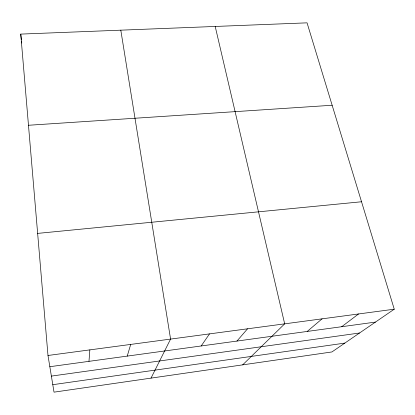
<?xml version="1.0" encoding="UTF-8"?>
<svg xmlns="http://www.w3.org/2000/svg" width="415" height="415" viewBox="0 0 415 415"><rect width="100%" height="100%" fill="white"/><g stroke="black" fill="none" stroke-linecap="round" stroke-linejoin="round"><path stroke-width="0.62" d="M88.976 361.346L89.853 349.887M127.229 356.106L130.704 344.424M151.024 378.117L170.581 339.091L120.801 30.171M201.187 345.97L209.508 333.888M236.955 341.068L247.532 328.805M242.666 364.863L284.674 323.84L215.203 26.461M307.209 331.44L322.061 318.845M341.706 326.714L358.576 313.963M394.25 309.191L331.933 351.946L54.017 392.154L47.99 355.479L20.75 34.103L307.053 22.846L394.25 309.191L47.99 355.479M52.793 384.695L344.824 343.101M51.377 376.104L359.54 333.006M49.836 366.71L375.456 322.087M37.641 233.396L361.538 201.763M28.479 125.268L332.145 105.249M20.75 34.103L21.398 39.866M21.544 41.147L21.756 43.067"/></g></svg>
